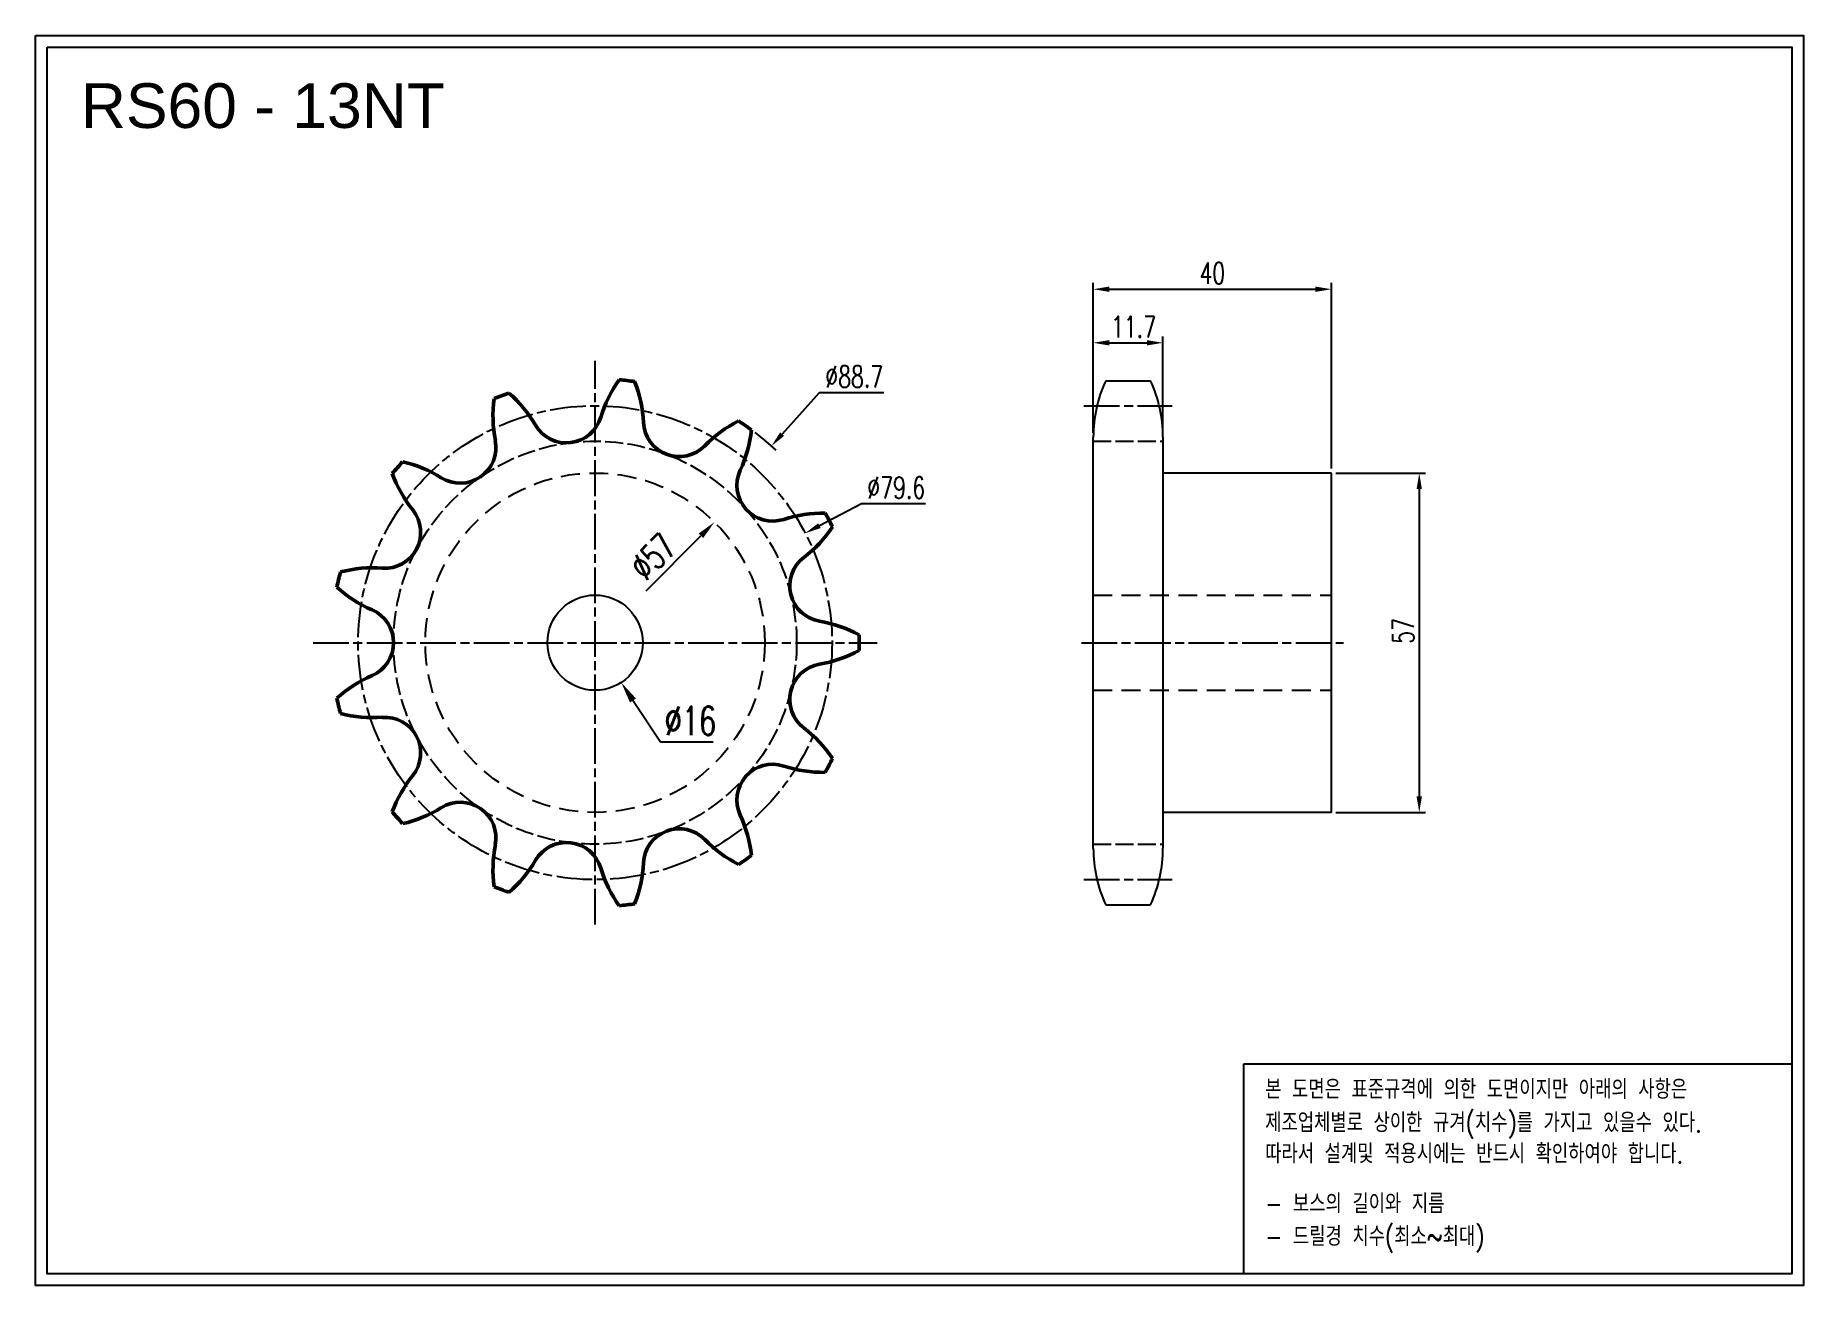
# Model space of a CAD drawing. Header units: millimetres. Extents: x 24505 to 24802, y 0 to 210.
import ezdxf

# ---------------------------------------------------------------- set-up
doc = ezdxf.new("R2010")
doc.units = ezdxf.units.MM
for name, pattern in [('AM_ISO02W050', [7.5, 6, -1.5]), ('AM_ISO02W050x2', [3.75, 3, -0.75]), ('AM_ISO08W050', [18, 12, -1.5, 3, -1.5]), ('AM_ISO08W050x2', [9, 6, -0.75, 1.5, -0.75]), ('HIDDEN', [9.525, 6.35, -3.175])]:
    doc.linetypes.add(name, pattern=pattern)
for name, color, linetype, lineweight in [('AM_0N', 7, 'Continuous', 50), ('AM_3N', 6, 'AM_ISO02W050', 25), ('AM_7', 4, 'AM_ISO08W050', 25), ('AM_7N', 4, 'AM_ISO08W050', 25)]:
    doc.layers.add(name, color=color, linetype=linetype, lineweight=lineweight)
doc.layers.add('HL', color=2, linetype='HIDDEN')
doc.layers.add('S-DIM', color=7, linetype='Continuous')
doc.styles.add('HAN', font='ROMANS.shx', dxfattribs={"width": 0.7, "bigfont": 'whgtxt.shx'})
doc.styles.add('HSG', font='SIMPLEX.shx', dxfattribs={"width": 0.7, "bigfont": 'HSG.shx'})
doc.styles.get("Standard").update_dxf_attribs({"font": 'arial.ttf'})
doc.dimstyles.new('APP10', dxfattribs={"dimscale": 2, "dimtxt": 2.4, "dimasz": 1.8, "dimexe": 0.7, "dimexo": 0.5, "dimgap": 0.6, "dimtad": 1, "dimtoh": 1, "dimdec": 1, "dimrnd": 0.01, "dimzin": 9, "dimdsep": 46, "dimtxsty": 'HSG', "dimcen": 0, "dimclrd": 1, "dimclre": 1, "dimclrt": 256, "dimazin": 2, "dimtp": 1, "dimtm": 1, "dimtfac": 0.5, "dimtdec": 1, "dimtofl": 0, "dimtmove": 0, "dimatfit": 3, "dimfxl": 0, "dimtvp": 1, "dimtolj": 2, "dimlwd": -1, "dimlwe": -1, "dimarcsym": 0})
doc.dimstyles.new('APP6', dxfattribs={"dimscale": 1.5, "dimtxt": 2.4, "dimasz": 1.8, "dimexe": 0.7, "dimexo": 0.5, "dimgap": 0.6, "dimtad": 1, "dimtoh": 1, "dimdec": 1, "dimrnd": 0.01, "dimzin": 9, "dimdsep": 46, "dimtxsty": 'HSG', "dimcen": 0, "dimclrd": 1, "dimclre": 1, "dimclrt": 256, "dimazin": 2, "dimtp": 1, "dimtm": 1, "dimtfac": 0.5, "dimtdec": 1, "dimtofl": 0, "dimtmove": 0, "dimatfit": 3, "dimfxl": 0, "dimtvp": 1, "dimtolj": 2, "dimlwd": -1, "dimlwe": -1, "dimarcsym": 0})
doc.dimstyles.new('APP8', dxfattribs={"dimscale": 1.8, "dimtxt": 2.4, "dimasz": 1.8, "dimexe": 0.7, "dimexo": 0.5, "dimgap": 0.6, "dimtad": 1, "dimtoh": 1, "dimdec": 1, "dimrnd": 0.01, "dimzin": 9, "dimdsep": 46, "dimtxsty": 'HSG', "dimcen": 0, "dimclrd": 1, "dimclre": 1, "dimclrt": 256, "dimazin": 2, "dimtp": 1, "dimtm": 1, "dimtfac": 0.5, "dimtdec": 1, "dimtofl": 0, "dimtmove": 0, "dimatfit": 3, "dimfxl": 0, "dimtvp": 1, "dimtolj": 2, "dimlwd": -1, "dimlwe": -1, "dimarcsym": 0})

# ---------------------------------------------------------------- blocks, each defined once
blk = doc.blocks.new('*D1')
at = {"layer": 'Defpoints', "color": 0, "transparency": 16777216}
for p in [(24618.84, 128.24), (24578.73, 87.74)]:
    blk.add_point(p, dxfattribs=at)
at = {"layer": 'S-DIM', "color": 1, "transparency": 16777216}
blk.add_line((24607.39, 116.68), (24616.56, 125.94), dxfattribs=at)
blk.add_solid([(24616.18, 126.32), (24616.94, 125.56), (24618.84, 128.24)], dxfattribs=at)
at = {"layer": 'S-DIM', "transparency": 16777216, "insert": (24608.53, 122.44), "char_height": 4.32, "attachment_point": 5, "rotation": 45.2812, "style": 'HSG'}
blk.add_mtext('\\A2;∅57', dxfattribs=at)
blk = doc.blocks.new('*D2')
at = {"layer": 'Defpoints', "color": 0, "transparency": 16777216}
for p in [(24628.4, 141.01), (24569.17, 74.96)]:
    blk.add_point(p, dxfattribs=at)
at = {"layer": 'S-DIM', "color": 1, "transparency": 16777216}
for p, q in [((24636.44, 149.98), (24630.2, 143.02)), ((24647.3, 149.98), (24636.44, 149.98))]:
    blk.add_line(p, q, dxfattribs=at)
blk.add_arc((24598.79, 107.99), 44.36, 46.7599, 52.7161, dxfattribs=at)
blk.add_solid([(24629.87, 143.32), (24630.54, 142.72), (24628.4, 141.01)], dxfattribs=at)
at = {"layer": 'S-DIM', "transparency": 16777216, "insert": (24642.32, 152.68), "char_height": 3.6, "attachment_point": 5, "style": 'HSG'}
blk.add_mtext('\\A2;∅88.7', dxfattribs=at)
blk = doc.blocks.new('*D3')
at = {"layer": 'Defpoints', "color": 0, "transparency": 16777216}
for p in [(24634.08, 126.39), (24563.5, 89.58)]:
    blk.add_point(p, dxfattribs=at)
at = {"layer": 'S-DIM', "color": 1, "transparency": 16777216}
for p, q in [((24643.56, 131.33), (24636.47, 127.64)), ((24654.3, 131.33), (24643.56, 131.33))]:
    blk.add_line(p, q, dxfattribs=at)
blk.add_solid([(24636.26, 128.04), (24636.68, 127.24), (24634.08, 126.39)], dxfattribs=at)
at = {"layer": 'S-DIM', "transparency": 16777216, "insert": (24649.38, 134.03), "char_height": 3.6, "attachment_point": 5, "style": 'HSG'}
blk.add_mtext('\\A2;∅79.6', dxfattribs=at)
blk = doc.blocks.new('*D4')
at = {"layer": 'Defpoints', "color": 0, "transparency": 16777216}
for p in [(24694.17, 158.36), (24682.47, 142.5), (24694.17, 141.83)]:
    blk.add_point(p, dxfattribs=at)
at = {"layer": 'S-DIM', "color": 1, "transparency": 16777216}
for p, q in [((24682.47, 143.25), (24682.47, 159.41)), ((24685.17, 158.36), (24691.47, 158.36)), ((24694.17, 142.58), (24694.17, 159.41))]:
    blk.add_line(p, q, dxfattribs=at)
for points in [[(24685.17, 158.81), (24685.17, 157.91), (24682.47, 158.36)], [(24691.47, 158.81), (24691.47, 157.91), (24694.17, 158.36)]]:
    blk.add_solid(points, dxfattribs=at)
at = {"layer": 'S-DIM', "transparency": 16777216, "insert": (24689.23, 161.06), "char_height": 3.6, "attachment_point": 5, "style": 'HSG'}
blk.add_mtext('\\A2;11.7', dxfattribs=at)
blk = doc.blocks.new('*D5')
at = {"layer": 'Defpoints', "color": 0, "transparency": 16777216}
for p in [(24722.47, 167.36), (24682.47, 142.5), (24722.47, 136.49)]:
    blk.add_point(p, dxfattribs=at)
at = {"layer": 'S-DIM', "color": 1, "transparency": 16777216}
for p, q in [((24682.47, 143.25), (24682.47, 168.41)), ((24685.17, 167.36), (24719.77, 167.36)), ((24722.47, 137.24), (24722.47, 168.41))]:
    blk.add_line(p, q, dxfattribs=at)
for points in [[(24685.17, 167.81), (24685.17, 166.91), (24682.47, 167.36)], [(24719.77, 167.81), (24719.77, 166.91), (24722.47, 167.36)]]:
    blk.add_solid(points, dxfattribs=at)
at = {"layer": 'S-DIM', "transparency": 16777216, "insert": (24702.47, 170.06), "char_height": 3.6, "attachment_point": 5, "style": 'HSG'}
blk.add_mtext('\\A2;40', dxfattribs=at)
blk = doc.blocks.new('*D6')
at = {"layer": 'Defpoints', "color": 0, "transparency": 16777216}
for p in [(24722.47, 136.49), (24722.47, 79.49), (24737.22, 79.49)]:
    blk.add_point(p, dxfattribs=at)
at = {"layer": 'S-DIM', "color": 1, "transparency": 16777216}
for p, q in [((24723.22, 136.49), (24738.27, 136.49)), ((24737.22, 133.79), (24737.22, 82.19)), ((24723.22, 79.49), (24738.27, 79.49))]:
    blk.add_line(p, q, dxfattribs=at)
for points in [[(24736.77, 133.79), (24737.67, 133.79), (24737.22, 136.49)], [(24736.77, 82.19), (24737.67, 82.19), (24737.22, 79.49)]]:
    blk.add_solid(points, dxfattribs=at)
at = {"layer": 'S-DIM', "transparency": 16777216, "insert": (24734.52, 109.97), "char_height": 3.6, "attachment_point": 5, "rotation": 90, "style": 'HSG'}
blk.add_mtext('\\A2;57', dxfattribs=at)
blk = doc.blocks.new('*D7')
at = {"layer": 'Defpoints', "color": 0, "transparency": 16777216}
for p in [(24594.39, 114.67), (24603.18, 101.3)]:
    blk.add_point(p, dxfattribs=at)
at = {"layer": 'S-DIM', "color": 1, "transparency": 16777216}
for p, q in [((24609.77, 91.27), (24605.16, 98.29)), ((24618.65, 91.27), (24609.77, 91.27))]:
    blk.add_line(p, q, dxfattribs=at)
blk.add_solid([(24605.66, 98.62), (24604.65, 97.96), (24603.18, 101.3)], dxfattribs=at)
at = {"layer": 'S-DIM', "transparency": 16777216, "insert": (24614.81, 94.87), "char_height": 4.8, "attachment_point": 5, "style": 'HSG'}
blk.add_mtext('\\A2;∅16', dxfattribs=at)

msp = doc.modelspace()

# ---------------------------------------------------------------- linework, layer by layer
for p, q in [((24684.55, 152), (24692.08, 152)), ((24682.47, 73.48), (24682.47, 142.5)), ((24694.17, 142.5), (24694.17, 73.48)), ((24722.47, 136.49), (24694.17, 136.49)), ((24722.47, 79.49), (24722.47, 136.49)), ((24722.47, 79.49), (24694.17, 79.49)), ((24684.55, 63.98), (24692.08, 63.98))]:
    msp.add_line(p, q)
for points in [[(24504.78, 210), (24801.78, 210), (24801.78, 0), (24504.78, 0)], [(24506.78, 208), (24799.78, 208), (24799.78, 2), (24506.78, 2)]]:
    msp.add_lwpolyline(points, close=True)
at = {"color": 6}
msp.add_lwpolyline([(24707.78, 37.25), (24799.78, 37.25), (24799.78, 2), (24707.78, 2)], close=True, dxfattribs=at)
msp.add_circle((24598.79, 107.99), 8)
for centre, start, end in [((24705.17, 142.5), 155.2599, 180), ((24671.47, 142.5), 0, 24.7401), ((24705.17, 73.48), 180, 204.7401), ((24671.47, 73.48), 335.2599, 0)]:
    msp.add_arc(centre, 22.7, start, end)
at = {"layer": 'AM_0N'}
for centre, radius, start, end in [((24620.3, 139.74), 21.44, 144.5957, 163.4615), ((24598.79, 107.99), 44.36, 81.3771, 84.7767), ((24585.5, 143.97), 21.44, 2.6923, 21.5582), ((24603.08, 146.1), 21.44, 172.288, 191.1538), ((24598.79, 107.99), 44.36, 109.0695, 112.469), ((24570.3, 133.67), 21.44, 30.3846, 49.2505), ((24593.98, 147.56), 6.01, 210.3846, 343.4615), ((24612.92, 145.26), 6.01, 182.6923, 315.7692), ((24632.59, 126.11), 21.44, 116.9034, 135.7692), ((24598.79, 107.99), 44.36, 53.6848, 57.0844), ((24603.74, 146.02), 21.44, 335, 353.8658), ((24576.14, 140.79), 6.01, 238.0769, 11.1538), ((24598.79, 107.99), 44.36, 136.7618, 140.1613), ((24561.63, 117.49), 21.44, 58.0769, 76.9428), ((24628.62, 134.42), 6.01, 155, 288.0769), ((24584.87, 143.73), 21.44, 199.9803, 218.8462), ((24563.49, 126.51), 6.01, 265.7692, 38.8462), ((24637.14, 108.32), 21.44, 89.2111, 108.0769), ((24598.79, 107.99), 44.36, 25.9925, 29.3921), ((24620.85, 139.36), 21.44, 307.3077, 326.1735), ((24637.49, 117.53), 6.01, 127.3077, 260.3846), ((24598.79, 107.99), 44.36, 164.4541, 167.8536), ((24561.47, 99.13), 21.44, 85.7692, 104.6351), ((24569.86, 133.17), 21.44, 227.6726, 246.5385), ((24558.93, 107.99), 6.01, 293.4615, 66.5385), ((24632.9, 90.46), 21.44, 61.5188, 80.3846), ((24598.79, 107.99), 44.36, 358.3002, 1.6998), ((24637.49, 98.45), 6.01, 99.6154, 232.6923), ((24632.9, 125.52), 21.44, 279.6154, 298.4812), ((24569.86, 82.8), 21.44, 113.4615, 132.3274), ((24598.79, 107.99), 44.36, 192.1464, 195.5459), ((24561.47, 116.84), 21.44, 255.3649, 274.2308), ((24563.49, 89.46), 6.01, 321.1538, 94.2308), ((24620.85, 76.61), 21.44, 33.8265, 52.6923), ((24628.62, 81.56), 6.01, 71.9231, 205), ((24637.14, 107.65), 21.44, 251.9231, 270.7889), ((24598.79, 107.99), 44.36, 330.6079, 334.0075), ((24584.87, 72.24), 21.44, 141.1538, 160.0197), ((24561.63, 98.48), 21.44, 283.0572, 301.9231), ((24576.14, 75.18), 6.01, 348.8462, 121.9231), ((24598.79, 107.99), 44.36, 219.8387, 223.2382), ((24603.74, 69.95), 21.44, 6.1342, 25), ((24593.98, 68.42), 6.01, 16.5385, 149.6154), ((24612.92, 70.72), 6.01, 44.2308, 177.3077), ((24632.59, 89.87), 21.44, 224.2308, 243.0966), ((24603.08, 69.87), 21.44, 168.8462, 187.712), ((24570.3, 82.3), 21.44, 310.7495, 329.6154), ((24598.79, 107.99), 44.36, 302.9156, 306.3152), ((24620.3, 76.23), 21.44, 196.5385, 215.4043), ((24585.5, 72.01), 21.44, 338.4418, 357.3077), ((24598.79, 107.99), 44.36, 247.531, 250.9305), ((24598.79, 107.99), 44.36, 275.2233, 278.6229)]:
    msp.add_arc(centre, radius, start, end, dxfattribs=at)
at = {"layer": 'AM_3N', "linetype": 'AM_ISO02W050x2'}
for p, q in [((24682.47, 141.83), (24694.17, 141.83)), ((24682.47, 74.14), (24694.17, 74.14))]:
    msp.add_line(p, q, dxfattribs=at)
msp.add_circle((24598.79, 107.99), 33.85, dxfattribs=at)
at = {"layer": 'AM_7', "linetype": 'AM_ISO08W050x2'}
msp.add_circle((24598.79, 107.99), 39.8, dxfattribs=at)
at = {"layer": 'AM_7N', "linetype": 'AM_ISO08W050x2'}
for p, q in [((24598.79, 60.63), (24598.79, 155.35)), ((24680.9, 147.79), (24695.73, 147.79)), ((24551.43, 107.99), (24646.15, 107.99)), ((24680.47, 107.99), (24724.47, 107.99)), ((24680.9, 68.19), (24695.73, 68.19))]:
    msp.add_line(p, q, dxfattribs=at)
at = {"layer": 'HL', "ltscale": 0.5}
for p, q in [((24682.47, 115.99), (24722.47, 115.99)), ((24682.47, 100), (24722.47, 100))]:
    msp.add_line(p, q, dxfattribs=at)
msp.add_circle((24598.79, 107.99), 28.5, dxfattribs=at)

# ---------------------------------------------------------------- texts
msp.add_text('RS60 - 13NT', height=7.5).set_placement((24512.43, 194.45))
at = {"color": 6, "style": 'HAN', "width": 0.8}
for s, p in [('본 도면은 표준규격에 의한 도면이지만 아래의 사항은', (24711.34, 31.37)), ('제조업체별로 상이한 규겨(치수)를 가지고 있을수 있다.', (24711.34, 25.77)), ('따라서 설계및 적용시에는 반드시 확인하여야 합니다.', (24711.34, 20.56)), ('- 보스의 길이와 지름', (24711.34, 12.17)), ('- 드릴경 치수(최소~최대)', (24711.34, 6.66))]:
    msp.add_text(s, height=3.2348, dxfattribs=at).set_placement(p)

# ---------------------------------------------------------------- dimensions: what is measured, and where the dimension line sits
at = {"layer": 'S-DIM', "color": 1}
dim = msp.add_linear_dim(base=(24722.47, 167.36), p1=(24682.47, 142.5), p2=(24722.47, 136.49), dimstyle='APP6', dxfattribs=at)
dim.commit()
dim.dimension.update_dxf_attribs({"geometry": '*D5', "text_midpoint": (24702.47, 170.06)})
dim = msp.add_linear_dim(base=(24694.17, 158.36), p1=(24682.47, 142.5), p2=(24694.17, 141.83), dimstyle='APP6', dxfattribs=at)
dim.commit()
dim.dimension.update_dxf_attribs({"geometry": '*D4', "text_midpoint": (24689.23, 158.36), "dimtype": 128})
for p1, p2, picture, middle in [((24569.17, 74.96), (24628.4, 141.01), '*D2', (24642.32, 149.98)), ((24563.5, 89.58), (24634.08, 126.39), '*D3', (24649.38, 131.33))]:
    dim = msp.add_diameter_dim_2p(p1=p1, p2=p2, dimstyle='APP6', dxfattribs=at)
    dim.commit()
    dim.dimension.update_dxf_attribs({"geometry": picture, "text_midpoint": middle, "dimtype": 131})
dim = msp.add_linear_dim(base=(24737.22, 79.49), p1=(24722.47, 136.49), p2=(24722.47, 79.49), angle=90, dimstyle='APP6', dxfattribs=at)
dim.commit()
dim.dimension.update_dxf_attribs({"geometry": '*D6', "text_midpoint": (24737.22, 109.97), "dimtype": 128})
at = {"layer": 'S-DIM'}
dim = msp.add_diameter_dim_2p(p1=(24578.73, 87.74), p2=(24618.84, 128.24), dimstyle='APP8', dxfattribs=at)
dim.commit()
dim.dimension.update_dxf_attribs({"geometry": '*D1', "text_midpoint": (24610.84, 120.16), "dimtype": 131})
dim = msp.add_diameter_dim_2p(p1=(24594.39, 114.67), p2=(24603.18, 101.3), dimstyle='APP10', dxfattribs=at)
dim.commit()
dim.dimension.update_dxf_attribs({"geometry": '*D7', "text_midpoint": (24614.81, 94.87)})

doc.saveas('drawing.dxf')
